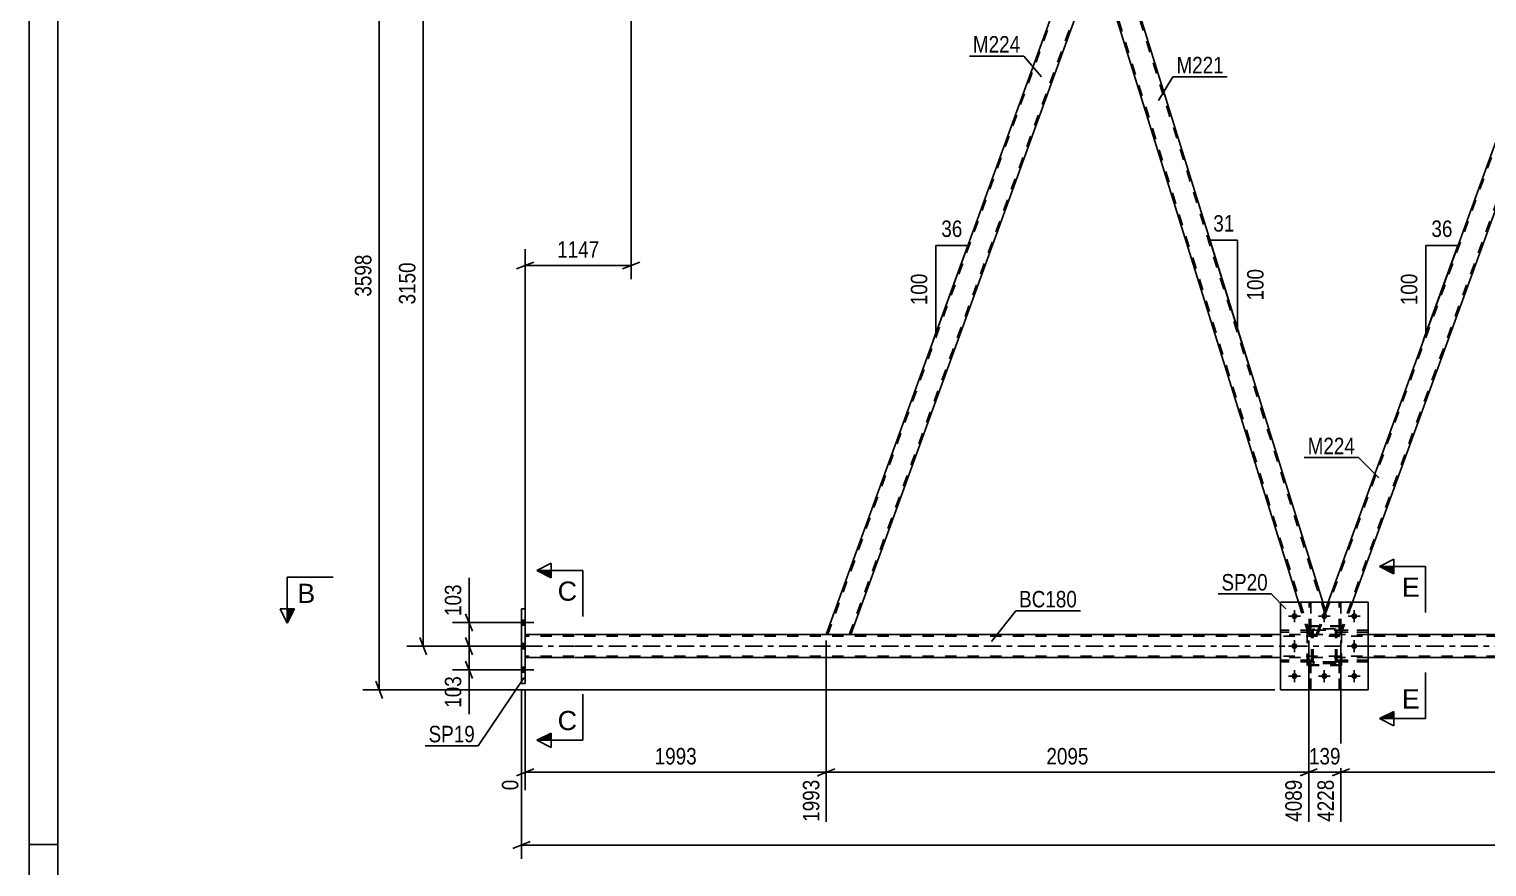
# Model space of a CAD drawing. Header units: millimetres. Extents: x 0 to 841, y 0 to 594.
# Drawn here: x 0 to 253.2, y 294.1 to 439.6 of the extents above; entities that cross this region are included whole.
import ezdxf

# ---------------------------------------------------------------- set-up
doc = ezdxf.new("R2010")
doc.units = ezdxf.units.MM
doc.linetypes.add('DXK_LINE_DOT2', pattern=[3.9198, 1.9599, -1.9599])
doc.linetypes.add('DXK_LINE_DOT3', pattern=[5.9187, 2.979, -0.9799, 0.9799, -0.9799])
doc.styles.add('Arial', font='ARIAL.TTF', dxfattribs={"height": 0.2})
doc.styles.add('Arial Narrow', font='ARIALN.TTF', dxfattribs={"height": 0.2})

# ---------------------------------------------------------------- blocks, each defined once
blk = doc.blocks.new('Unknown-318894869-1133')
at = {"color": 5, "linetype": 'Continuous'}
for p, q in [((0, 594), (0, 0)), ((5, 589), (5, 5)), ((5, 298), (0, 298))]:
    blk.add_line(p, q, dxfattribs=at)
blk = doc.blocks.new('Part-318894869-3345 - 3231')
at = {"color": 2, "linetype": 'Continuous'}
for p, q in [((187.13, 456.45), (185.58, 452.2)), ((188.45, 456.45), (187.13, 456.45)), ((224.73, 340.06), (188.45, 456.45)), ((220.54, 340.06), (185.58, 452.2))]:
    blk.add_line(p, q, dxfattribs=at)
at = {"color": 7, "linetype": 'DXK_LINE_DOT2'}
for p, q in [((225.01, 338.33), (188.2, 456.45)), ((222.54, 334.45), (185.72, 452.58)), ((222.28, 334.45), (220.54, 340.06)), ((225.15, 338.71), (224.73, 340.06)), ((223.6, 334.45), (225.15, 338.71)), ((222.28, 334.45), (223.6, 334.45))]:
    blk.add_line(p, q, dxfattribs=at)
blk = doc.blocks.new('Part-318894869-3382 - 3231')
at = {"color": 2, "linetype": 'Continuous'}
for p, q in [((138.47, 334.45), (182.87, 456.45)), ((187.13, 456.45), (182.87, 456.45)), ((142.73, 334.45), (185.58, 452.2)), ((142.41, 334.45), (138.47, 334.45)), ((142.69, 334.45), (142.41, 334.45)), ((142.73, 334.45), (142.69, 334.45))]:
    blk.add_line(p, q, dxfattribs=at)
at = {"color": 7, "linetype": 'DXK_LINE_DOT2'}
for p, q in [((138.72, 334.45), (183.13, 456.45)), ((142.47, 334.45), (186.87, 456.45)), ((185.58, 452.2), (187.13, 456.45)), ((142.41, 334.45), (142.58, 334.45))]:
    blk.add_line(p, q, dxfattribs=at)
blk = doc.blocks.new('Part-318894869-3419 - 3231')
at = {"color": 2, "linetype": 'Continuous'}
for p, q in [((94.7, 334.45), (86.18, 334.45)), ((138.47, 334.45), (94.8, 334.45)), ((217.4, 334.45), (142.73, 334.45)), ((307.42, 334.45), (232.6, 334.45)), ((94.7, 330.45), (86.18, 330.45)), ((217.4, 330.45), (94.8, 330.45)), ((387.67, 330.45), (232.6, 330.45))]:
    blk.add_line(p, q, dxfattribs=at)
at = {"color": 7, "linetype": 'DXK_LINE_DOT2'}
for p, q in [((86.18, 330.45), (86.18, 334.45)), ((142.73, 334.45), (138.47, 334.45)), ((232.6, 334.45), (217.4, 334.45)), ((94.7, 334.21), (86.18, 334.21)), ((705.93, 334.21), (94.8, 334.21)), ((94.7, 330.69), (86.18, 330.69)), ((705.93, 330.69), (94.8, 330.69)), ((232.6, 330.45), (217.4, 330.45))]:
    blk.add_line(p, q, dxfattribs=at)
at = {"color": 7, "linetype": 'DXK_LINE_DOT3'}
for p, q in [((86.18, 332.45), (94.7, 332.45)), ((94.8, 332.45), (705.93, 332.45))]:
    blk.add_line(p, q, dxfattribs=at)
blk = doc.blocks.new('Part-318894869-3447 - 3231')
at = {"color": 7, "linetype": 'DXK_LINE_DOT2'}
for p, q in [((222.68, 329.7), (222.36, 329.7)), ((222.36, 329.7), (222.36, 324.86)), ((222.68, 324.86), (222.68, 329.7)), ((222.36, 329.1), (222.68, 329.1)), ((222.36, 324.86), (222.68, 324.86))]:
    blk.add_line(p, q, dxfattribs=at)
blk = doc.blocks.new('Part-318894869-3462 - 3231')
at = {"color": 2, "linetype": 'Continuous'}
for p, q in [((227.56, 340.06), (227.56, 340.06)), ((227.88, 340.06), (227.56, 340.06)), ((227.88, 340.06), (227.88, 340.06))]:
    blk.add_line(p, q, dxfattribs=at)
at = {"color": 7, "linetype": 'DXK_LINE_DOT2'}
for p, q in [((227.56, 335.22), (227.56, 340.06)), ((227.88, 335.22), (227.88, 340.06)), ((227.56, 335.82), (227.88, 335.82)), ((227.88, 335.22), (227.56, 335.22))]:
    blk.add_line(p, q, dxfattribs=at)
blk = doc.blocks.new('Part-318894869-3463 - 3231')
at = {"color": 2, "linetype": 'Continuous'}
for p, q in [((222.36, 340.06), (222.36, 340.06)), ((222.68, 340.06), (222.36, 340.06)), ((222.68, 340.06), (222.68, 340.06))]:
    blk.add_line(p, q, dxfattribs=at)
at = {"color": 7, "linetype": 'DXK_LINE_DOT2'}
for p, q in [((222.36, 335.22), (222.36, 340.06)), ((222.68, 335.22), (222.68, 340.06)), ((222.36, 335.82), (222.68, 335.82)), ((222.68, 335.22), (222.36, 335.22))]:
    blk.add_line(p, q, dxfattribs=at)
blk = doc.blocks.new('Part-318894869-3487 - 3231')
at = {"color": 7, "linetype": 'DXK_LINE_DOT2'}
for p, q in [((222.8, 330.02), (217.4, 330.02)), ((217.4, 330.02), (217.4, 329.7)), ((222.8, 329.7), (217.4, 329.7)), ((222.2, 329.7), (222.2, 330.02)), ((222.8, 329.7), (222.8, 330.02))]:
    blk.add_line(p, q, dxfattribs=at)
blk = doc.blocks.new('Part-318894869-3495 - 3231')
at = {"color": 7, "linetype": 'DXK_LINE_DOT2'}
for p, q in [((222.8, 334.98), (222.84, 335.16)), ((222.84, 335.16), (222.8, 334.98)), ((222.8, 329.94), (222.8, 334.98)), ((223.04, 334.98), (223.06, 335.07)), ((223.04, 329.94), (223.04, 334.98)), ((223.06, 335.07), (223.11, 335.15)), ((223.1, 335.42), (223.28, 335.46)), ((223.28, 335.46), (223.1, 335.42)), ((223.11, 335.15), (223.19, 335.2)), ((223.19, 335.2), (223.28, 335.22)), ((226.72, 335.46), (223.28, 335.46)), ((223.28, 335.22), (226.72, 335.22)), ((226.72, 335.46), (226.91, 335.42)), ((226.91, 335.42), (226.72, 335.46)), ((226.72, 335.22), (226.82, 335.2)), ((226.82, 335.2), (226.89, 335.15)), ((226.89, 335.15), (226.95, 335.07)), ((226.95, 335.07), (226.96, 334.98)), ((226.96, 329.94), (226.96, 334.98)), ((227.17, 335.16), (227.2, 334.98)), ((227.2, 334.98), (227.17, 335.16)), ((227.2, 329.94), (227.2, 334.98)), ((222.84, 329.75), (222.8, 329.94)), ((222.8, 329.94), (222.84, 329.75)), ((223.06, 329.85), (223.04, 329.94)), ((223.11, 329.77), (223.06, 329.85)), ((223.28, 329.46), (223.1, 329.5)), ((223.1, 329.5), (223.28, 329.46)), ((223.19, 329.72), (223.11, 329.77)), ((223.28, 329.7), (223.19, 329.72)), ((226.72, 329.7), (223.28, 329.7)), ((226.72, 329.46), (223.28, 329.46)), ((226.82, 329.72), (226.72, 329.7)), ((226.91, 329.5), (226.72, 329.46)), ((226.72, 329.46), (226.91, 329.5)), ((226.89, 329.77), (226.82, 329.72)), ((226.95, 329.85), (226.89, 329.77)), ((226.96, 329.94), (226.95, 329.85)), ((227.2, 329.94), (227.17, 329.75)), ((227.17, 329.75), (227.2, 329.94))]:
    blk.add_line(p, q, dxfattribs=at)
at = {"color": 7, "linetype": 'DXK_LINE_DOT3'}
blk.add_line((225, 332.46), (225, 332.46), dxfattribs=at)
at = {"color": 7, "linetype": 'DXK_LINE_DOT2'}
for centre, start, end in [((223.28, 334.98), 112.5, 157.5), ((223.28, 334.98), 112.5, 157.5), ((226.72, 334.98), 22.5, 67.5), ((226.72, 334.98), 22.5, 67.5), ((223.28, 329.94), 202.5, 247.5), ((223.28, 329.94), 202.5, 247.5), ((226.72, 329.94), 292.5, 337.5), ((226.72, 329.94), 292.5, 337.5)]:
    blk.add_arc(centre, 0.48, start, end, dxfattribs=at)
blk = doc.blocks.new('Part-318894869-3496 - 3231')
at = {"color": 7, "linetype": 'DXK_LINE_DOT2'}
for p, q in [((228, 335.99), (222, 335.99)), ((222, 329.19), (222, 335.99)), ((228, 329.19), (228, 335.99)), ((228, 329.19), (222, 329.19))]:
    blk.add_line(p, q, dxfattribs=at)
blk = doc.blocks.new('Part-318894869-3510 - 3231')
at = {"color": 7, "linetype": 'DXK_LINE_DOT2'}
for p, q in [((227.88, 329.7), (227.56, 329.7)), ((227.56, 329.7), (227.56, 324.86)), ((227.88, 324.86), (227.88, 329.7)), ((227.56, 329.1), (227.88, 329.1)), ((227.56, 324.86), (227.88, 324.86))]:
    blk.add_line(p, q, dxfattribs=at)
blk = doc.blocks.new('Part-318894869-3513 - 3231')
at = {"color": 7, "linetype": 'DXK_LINE_DOT2'}
for p, q in [((222.8, 335.22), (217.4, 335.22)), ((217.4, 335.22), (217.4, 334.9)), ((222.8, 334.9), (217.4, 334.9)), ((222.2, 334.9), (222.2, 335.22)), ((222.8, 334.9), (222.8, 335.22))]:
    blk.add_line(p, q, dxfattribs=at)
blk = doc.blocks.new('Part-318894869-3516 - 3231')
at = {"color": 7, "linetype": 'DXK_LINE_DOT2'}
for p, q in [((232.6, 330.02), (227.2, 330.02)), ((227.2, 330.02), (227.2, 329.7)), ((227.2, 329.7), (232.6, 329.7)), ((227.8, 329.7), (227.8, 330.02)), ((232.6, 329.7), (232.6, 330.02))]:
    blk.add_line(p, q, dxfattribs=at)
blk = doc.blocks.new('Part-318894869-3519 - 3231')
at = {"color": 7, "linetype": 'DXK_LINE_DOT2'}
for p, q in [((227.56, 324.86), (227.56, 329.7)), ((227.56, 329.7), (227.88, 329.7)), ((227.88, 329.7), (227.88, 324.86)), ((227.56, 329.1), (227.88, 329.1)), ((227.88, 324.86), (227.56, 324.86))]:
    blk.add_line(p, q, dxfattribs=at)
blk = doc.blocks.new('Part-318894869-3522 - 3231')
at = {"color": 7, "linetype": 'DXK_LINE_DOT2'}
for p, q in [((222.36, 324.86), (222.36, 329.7)), ((222.36, 329.7), (222.68, 329.7)), ((222.68, 329.7), (222.68, 324.86)), ((222.36, 329.1), (222.68, 329.1)), ((222.68, 324.86), (222.36, 324.86))]:
    blk.add_line(p, q, dxfattribs=at)
blk = doc.blocks.new('Part-318894869-3525 - 3231')
at = {"color": 7, "linetype": 'DXK_LINE_DOT2'}
for p, q in [((227.56, 335.22), (227.56, 340.06)), ((227.56, 340.06), (227.88, 340.06)), ((227.88, 340.06), (227.88, 335.22)), ((227.56, 335.82), (227.88, 335.82)), ((227.88, 335.22), (227.56, 335.22))]:
    blk.add_line(p, q, dxfattribs=at)
blk = doc.blocks.new('Part-318894869-3542 - 3231')
at = {"color": 7, "linetype": 'DXK_LINE_DOT2'}
for p, q in [((217.4, 340.06), (232.6, 340.06)), ((217.4, 340.06), (217.4, 324.86)), ((232.6, 340.06), (232.6, 324.86)), ((217.4, 324.86), (232.6, 324.86))]:
    blk.add_line(p, q, dxfattribs=at)
blk = doc.blocks.new('Part-318894869-3543 - 3231')
at = {"color": 7, "linetype": 'DXK_LINE_DOT2'}
for p, q in [((222.8, 335.22), (217.4, 335.22)), ((217.4, 334.9), (217.4, 335.22)), ((222.8, 334.9), (217.4, 334.9)), ((222.2, 334.9), (222.2, 335.22)), ((222.8, 335.22), (222.8, 334.9))]:
    blk.add_line(p, q, dxfattribs=at)
blk = doc.blocks.new('Part-318894869-3549 - 3231')
at = {"color": 7, "linetype": 'DXK_LINE_DOT2'}
for p, q in [((232.6, 335.22), (227.2, 335.22)), ((227.2, 335.22), (227.2, 334.9)), ((227.2, 334.9), (232.6, 334.9)), ((227.8, 334.9), (227.8, 335.22)), ((232.6, 334.9), (232.6, 335.22))]:
    blk.add_line(p, q, dxfattribs=at)
blk = doc.blocks.new('Part-318894869-3557 - 3231')
at = {"color": 7, "linetype": 'DXK_LINE_DOT2'}
for p, q in [((227.2, 334.9), (227.2, 335.22)), ((227.2, 335.22), (232.6, 335.22)), ((232.6, 334.9), (227.2, 334.9)), ((227.8, 334.9), (227.8, 335.22)), ((232.6, 335.22), (232.6, 334.9))]:
    blk.add_line(p, q, dxfattribs=at)
blk = doc.blocks.new('Part-318894869-3558 - 3231')
at = {"color": 7, "linetype": 'DXK_LINE_DOT2'}
for p, q in [((228, 335.86), (222, 335.86)), ((222, 329.06), (222, 335.86)), ((228, 329.06), (228, 335.86)), ((228, 329.06), (222, 329.06))]:
    blk.add_line(p, q, dxfattribs=at)
blk = doc.blocks.new('Part-318894869-3559 - 3231')
at = {"color": 7, "linetype": 'DXK_LINE_DOT2'}
for p, q in [((222.8, 334.98), (222.84, 335.16)), ((222.84, 335.16), (222.8, 334.98)), ((222.8, 329.94), (222.8, 334.98)), ((223.04, 334.98), (223.06, 335.07)), ((223.04, 329.94), (223.04, 334.98)), ((223.06, 335.07), (223.11, 335.15)), ((223.1, 335.42), (223.28, 335.46)), ((223.28, 335.46), (223.1, 335.42)), ((223.11, 335.15), (223.19, 335.2)), ((223.19, 335.2), (223.28, 335.22)), ((226.72, 335.46), (223.28, 335.46)), ((223.28, 335.22), (226.72, 335.22)), ((226.72, 335.46), (226.91, 335.42)), ((226.91, 335.42), (226.72, 335.46)), ((226.72, 335.22), (226.82, 335.2)), ((226.82, 335.2), (226.89, 335.15)), ((226.89, 335.15), (226.95, 335.07)), ((226.95, 335.07), (226.96, 334.98)), ((226.96, 329.94), (226.96, 334.98)), ((227.17, 335.16), (227.2, 334.98)), ((227.2, 334.98), (227.17, 335.16)), ((227.2, 329.94), (227.2, 334.98)), ((222.84, 329.75), (222.8, 329.94)), ((222.8, 329.94), (222.84, 329.75)), ((223.06, 329.85), (223.04, 329.94)), ((223.11, 329.77), (223.06, 329.85)), ((223.28, 329.46), (223.1, 329.5)), ((223.1, 329.5), (223.28, 329.46)), ((223.19, 329.72), (223.11, 329.77)), ((223.28, 329.7), (223.19, 329.72)), ((226.72, 329.7), (223.28, 329.7)), ((226.72, 329.46), (223.28, 329.46)), ((226.82, 329.72), (226.72, 329.7)), ((226.91, 329.5), (226.72, 329.46)), ((226.72, 329.46), (226.91, 329.5)), ((226.89, 329.77), (226.82, 329.72)), ((226.95, 329.85), (226.89, 329.77)), ((226.96, 329.94), (226.95, 329.85)), ((227.2, 329.94), (227.17, 329.75)), ((227.17, 329.75), (227.2, 329.94))]:
    blk.add_line(p, q, dxfattribs=at)
at = {"color": 7, "linetype": 'DXK_LINE_DOT3'}
blk.add_line((225, 332.46), (225, 332.46), dxfattribs=at)
at = {"color": 7, "linetype": 'DXK_LINE_DOT2'}
for centre, start, end in [((223.28, 334.98), 112.5, 157.5), ((223.28, 334.98), 112.5, 157.5), ((226.72, 334.98), 22.5, 67.5), ((226.72, 334.98), 22.5, 67.5), ((223.28, 329.94), 202.5, 247.5), ((223.28, 329.94), 202.5, 247.5), ((226.72, 329.94), 292.5, 337.5), ((226.72, 329.94), 292.5, 337.5)]:
    blk.add_arc(centre, 0.48, start, end, dxfattribs=at)
blk = doc.blocks.new('Part-318894869-3562 - 3231')
at = {"color": 7, "linetype": 'DXK_LINE_DOT2'}
for p, q in [((227.2, 329.7), (227.2, 330.02)), ((227.2, 330.02), (232.6, 330.02)), ((232.6, 329.7), (227.2, 329.7)), ((227.8, 329.7), (227.8, 330.02)), ((232.6, 330.02), (232.6, 329.7))]:
    blk.add_line(p, q, dxfattribs=at)
blk = doc.blocks.new('Part-318894869-3683 - 3231')
at = {"color": 7, "linetype": 'DXK_LINE_DOT2'}
for p, q in [((223.86, 334.45), (268.26, 456.45)), ((227.6, 334.45), (272.01, 456.45)), ((272.26, 456.45), (270.72, 452.2)), ((223.6, 334.45), (225.64, 340.06)), ((227.86, 334.45), (229.9, 340.06)), ((227.86, 334.45), (223.6, 334.45))]:
    blk.add_line(p, q, dxfattribs=at)
at = {"color": 2, "linetype": 'Continuous'}
for p, q in [((225.64, 340.06), (268.01, 456.45)), ((268.01, 456.45), (272.26, 456.45)), ((229.9, 340.06), (270.72, 452.2))]:
    blk.add_line(p, q, dxfattribs=at)
blk = doc.blocks.new('Bolt-318894869-3572 - 3231')
at = {"color": 1, "linetype": 'Continuous'}
for p, q in [((218.76, 337.66), (219.46, 337.66)), ((219.8, 338.7), (219.8, 338.01)), ((219.8, 336.62), (219.8, 337.31)), ((220.84, 337.66), (220.15, 337.66)), ((223.96, 337.66), (224.66, 337.66)), ((225, 338.7), (225, 338.01)), ((225, 336.62), (225, 337.31)), ((226.04, 337.66), (225.35, 337.66)), ((229.16, 337.66), (229.86, 337.66)), ((230.2, 338.7), (230.2, 338.01)), ((230.2, 336.62), (230.2, 337.31)), ((231.24, 337.66), (230.55, 337.66)), ((218.76, 332.46), (219.46, 332.46)), ((219.8, 333.5), (219.8, 332.81)), ((219.8, 331.42), (219.8, 332.11)), ((220.84, 332.46), (220.15, 332.46)), ((229.16, 332.46), (229.86, 332.46)), ((230.2, 333.5), (230.2, 332.81)), ((230.2, 331.42), (230.2, 332.11)), ((231.24, 332.46), (230.55, 332.46)), ((218.76, 327.26), (219.46, 327.26)), ((219.8, 328.3), (219.8, 327.61)), ((219.8, 326.22), (219.8, 326.91)), ((220.84, 327.26), (220.15, 327.26)), ((223.96, 327.26), (224.66, 327.26)), ((225, 328.3), (225, 327.61)), ((225, 326.22), (225, 326.91)), ((226.04, 327.26), (225.35, 327.26)), ((229.16, 327.26), (229.86, 327.26)), ((230.2, 328.3), (230.2, 327.61)), ((230.2, 326.22), (230.2, 326.91)), ((231.24, 327.26), (230.55, 327.26))]:
    blk.add_line(p, q, dxfattribs=at)
blk = doc.blocks.new('Bolt-318894869-3573 - 3231')
at = {"linetype": 'Continuous'}
for points in [[(220.32, 337.66, -1), (219.28, 337.66, -1)], [(225.52, 337.66, -1), (224.48, 337.66, -1)], [(230.72, 337.66, -1), (229.68, 337.66, -1)], [(220.32, 332.46, -1), (219.28, 332.46, -1)], [(230.72, 332.46, -1), (229.68, 332.46, -1)], [(220.32, 327.26, -1), (219.28, 327.26, -1)], [(225.52, 327.26, -1), (224.48, 327.26, -1)], [(230.72, 327.26, -1), (229.68, 327.26, -1)]]:
    blk.add_hatch(color=1, dxfattribs=at).paths.add_polyline_path(points)
at = {"color": 1, "linetype": 'Continuous'}
for p, q in [((220.84, 337.66), (218.76, 337.66)), ((219.8, 338.7), (219.8, 336.62)), ((226.04, 337.66), (223.96, 337.66)), ((225, 338.7), (225, 336.62)), ((231.24, 337.66), (229.16, 337.66)), ((230.2, 338.7), (230.2, 336.62)), ((220.84, 332.46), (218.76, 332.46)), ((219.8, 333.5), (219.8, 331.42)), ((231.24, 332.46), (229.16, 332.46)), ((230.2, 333.5), (230.2, 331.42)), ((220.84, 327.26), (218.76, 327.26)), ((219.8, 328.3), (219.8, 326.22)), ((226.04, 327.26), (223.96, 327.26)), ((225, 328.3), (225, 326.22)), ((231.24, 327.26), (229.16, 327.26)), ((230.2, 328.3), (230.2, 326.22))]:
    blk.add_line(p, q, dxfattribs=at)
blk = doc.blocks.new('Part-318894869-3578 - 3231')
at = {"color": 7, "linetype": 'DXK_LINE_DOT2'}
for p, q in [((222.8, 330.02), (217.4, 330.02)), ((217.4, 329.7), (217.4, 330.02)), ((222.8, 329.7), (217.4, 329.7)), ((222.2, 329.7), (222.2, 330.02)), ((222.8, 330.02), (222.8, 329.7))]:
    blk.add_line(p, q, dxfattribs=at)
blk = doc.blocks.new('Part-318894869-3610 - 3231')
at = {"color": 2, "linetype": 'Continuous'}
for p, q in [((85.54, 325.95), (85.54, 338.95)), ((85.54, 338.95), (86.18, 338.95)), ((86.18, 325.95), (86.18, 338.95)), ((85.54, 325.95), (86.18, 325.95))]:
    blk.add_line(p, q, dxfattribs=at)
blk = doc.blocks.new('Bolt-318894869-3678 - 3231')
at = {"linetype": 'Continuous'}
for points in [[(86.18, 336.11), (86.18, 336.99), (85.54, 336.99), (85.54, 336.11)], [(86.18, 336.11), (86.18, 336.99), (85.54, 336.99), (85.54, 336.11)], [(86.18, 336.11), (86.18, 336.99), (85.54, 336.99), (85.54, 336.11)], [(86.18, 332.01), (86.18, 332.89), (85.54, 332.89), (85.54, 332.01)], [(86.18, 332.01), (86.18, 332.89), (85.54, 332.89), (85.54, 332.01)], [(86.18, 327.91), (86.18, 328.79), (85.54, 328.79), (85.54, 327.91)], [(86.18, 327.91), (86.18, 328.79), (85.54, 328.79), (85.54, 327.91)], [(86.18, 327.91), (86.18, 328.79), (85.54, 328.79), (85.54, 327.91)]]:
    blk.add_hatch(color=1, dxfattribs=at).paths.add_polyline_path(points)
at = {"color": 1, "linetype": 'Continuous'}
for p, q in [((85.54, 336.99), (86.18, 336.99)), ((85.54, 336.99), (86.18, 336.99)), ((85.54, 336.99), (86.18, 336.99)), ((84.38, 336.55), (87.7, 336.55)), ((84.38, 336.55), (87.7, 336.55)), ((84.38, 336.55), (87.7, 336.55)), ((85.54, 336.11), (86.18, 336.11)), ((85.54, 336.11), (86.18, 336.11)), ((85.54, 336.11), (86.18, 336.11)), ((84.38, 332.45), (87.7, 332.45)), ((84.38, 332.45), (87.7, 332.45)), ((85.54, 332.89), (86.18, 332.89)), ((85.54, 332.89), (86.18, 332.89)), ((85.54, 332.01), (86.18, 332.01)), ((85.54, 332.01), (86.18, 332.01)), ((84.38, 328.35), (87.7, 328.35)), ((84.38, 328.35), (87.7, 328.35)), ((84.38, 328.35), (87.7, 328.35)), ((85.54, 328.79), (86.18, 328.79)), ((85.54, 328.79), (86.18, 328.79)), ((85.54, 328.79), (86.18, 328.79)), ((85.54, 327.91), (86.18, 327.91)), ((85.54, 327.91), (86.18, 327.91)), ((85.54, 327.91), (86.18, 327.91))]:
    blk.add_line(p, q, dxfattribs=at)
blk = doc.blocks.new('Part-318894869-3686 - 3231')
at = {"color": 7, "linetype": 'DXK_LINE_DOT2'}
for p, q in [((222.36, 335.22), (222.36, 340.06)), ((222.36, 340.06), (222.68, 340.06)), ((222.68, 340.06), (222.68, 335.22)), ((222.36, 335.82), (222.68, 335.82)), ((222.68, 335.22), (222.36, 335.22))]:
    blk.add_line(p, q, dxfattribs=at)
blk = doc.blocks.new('Part-318894869-3691 - 3231')
at = {"color": 2, "linetype": 'Continuous'}
for p, q in [((232.6, 340.06), (217.4, 340.06)), ((217.4, 340.06), (217.4, 324.86)), ((232.6, 340.06), (232.6, 324.86)), ((232.6, 324.86), (217.4, 324.86))]:
    blk.add_line(p, q, dxfattribs=at)
blk = doc.blocks.new('AngleDimension-318894869-4388 - 3231')
at = {"color": 7, "linetype": 'Continuous'}
for p, q in [((157.52, 402.02), (163.06, 402.02)), ((157.52, 386.8), (163.06, 402.02)), ((157.52, 386.8), (157.52, 402.02)), ((157.05, 385.51), (157.52, 386.8))]:
    blk.add_line(p, q, dxfattribs=at)
at = {"color": 0}
for points in [[(162.72, 402.92), (162.72, 407.12), (157.86, 407.12), (157.86, 402.92)], [(156.62, 397.75), (152.42, 397.75), (152.42, 391.07), (156.62, 391.07)]]:
    blk.add_wipeout(points, dxfattribs=at)
at = {"color": 3, "style": 'Arial Narrow'}
blk.add_text('36', height=2.863, dxfattribs=at).set_placement((158.46, 403.52))
blk.add_text('100', height=2.863, rotation=90.0002, dxfattribs=at).set_placement((156.02, 391.67))
blk = doc.blocks.new('StraightDimension-318894869-4160 - 3231')
at = {"color": 7, "linetype": 'Continuous'}
for p, q in [((227.86, 333.45), (227.86, 301.94)), ((307.42, 333.45), (307.42, 301.94)), ((229.36, 311.15), (226.36, 309.95)), ((227.86, 310.55), (307.42, 310.55)), ((305.92, 309.95), (308.92, 311.15))]:
    blk.add_line(p, q, dxfattribs=at)
at = {"color": 0}
blk.add_wipeout([(271.9, 311.3), (271.9, 315.5), (263.38, 315.5), (263.38, 311.3)], dxfattribs=at)
at = {"color": 0, "linetype": 'Continuous'}
blk.add_wipeout([(306.82, 309.85), (302.62, 309.85), (302.62, 301.34), (306.82, 301.34)], dxfattribs=at)
at = {"color": 3, "style": 'Arial Narrow'}
blk.add_text('1989', height=2.863, dxfattribs=at).set_placement((263.98, 311.9))
at = {"color": 3, "linetype": 'Continuous', "style": 'Arial Narrow'}
blk.add_text('6217', height=2.863, rotation=90.0002, dxfattribs=at).set_placement((306.22, 301.94))
blk = doc.blocks.new('StraightDimension-318894869-4060 - 3231')
at = {"color": 7, "linetype": 'Continuous'}
for p, q in [((84.54, 332.45), (73.57, 332.45)), ((75.82, 333.95), (77.02, 330.95)), ((76.42, 328.35), (76.42, 332.45)), ((77.02, 326.85), (75.82, 329.85)), ((84.54, 328.35), (73.57, 328.35))]:
    blk.add_line(p, q, dxfattribs=at)
at = {"color": 0}
blk.add_wipeout([(75.67, 327.83), (71.47, 327.83), (71.47, 321.15), (75.67, 321.15)], dxfattribs=at)
at = {"color": 7, "linetype": 'Continuous'}
blk.add_line((76.42, 328.35), (76.42, 320.62), dxfattribs=at)
blk.add_line((76.42, 328.35), (76.42, 320.62), dxfattribs=at)
at = {"color": 3, "style": 'Arial Narrow'}
blk.add_text('103', height=2.863, rotation=90.0002, dxfattribs=at).set_placement((75.07, 321.75))
blk = doc.blocks.new('StraightDimension-318894869-4098 - 3231')
at = {"color": 7, "linetype": 'Continuous'}
for p, q in [((104.6, 455.45), (104.6, 396.17)), ((86.18, 335.45), (86.18, 401.42)), ((87.68, 399.17), (84.68, 397.97)), ((86.18, 398.57), (104.6, 398.57)), ((103.1, 397.97), (106.1, 399.17))]:
    blk.add_line(p, q, dxfattribs=at)
at = {"color": 0}
blk.add_wipeout([(99.65, 399.32), (99.65, 403.52), (91.13, 403.52), (91.13, 399.32)], dxfattribs=at)
at = {"color": 3, "style": 'Arial Narrow'}
blk.add_text('1147', height=2.863, dxfattribs=at).set_placement((91.73, 399.92))
blk = doc.blocks.new('StraightDimension-318894869-4114 - 3231')
at = {"color": 7, "linetype": 'Continuous'}
for p, q in [((138.47, 333.45), (138.47, 301.94)), ((86.18, 324.95), (86.18, 307.42)), ((87.68, 311.15), (84.68, 309.95)), ((86.18, 310.55), (138.47, 310.55)), ((136.97, 309.95), (139.97, 311.15))]:
    blk.add_line(p, q, dxfattribs=at)
at = {"color": 0}
blk.add_wipeout([(116.58, 311.3), (116.58, 315.5), (108.07, 315.5), (108.07, 311.3)], dxfattribs=at)
at = {"color": 0, "linetype": 'Continuous'}
for points in [[(85.58, 309.85), (81.38, 309.85), (81.38, 306.82), (85.58, 306.82)], [(137.87, 309.85), (133.67, 309.85), (133.67, 301.34), (137.87, 301.34)]]:
    blk.add_wipeout(points, dxfattribs=at)
at = {"color": 3, "style": 'Arial Narrow'}
blk.add_text('1993', height=2.863, dxfattribs=at).set_placement((108.67, 311.9))
at = {"color": 3, "linetype": 'Continuous', "style": 'Arial Narrow'}
for s, height, p in [('0', 2.86, (84.98, 307.42)), ('1993', 2.863, (137.27, 301.94))]:
    blk.add_text(s, height=height, rotation=90.0002, dxfattribs=at).set_placement(p)
blk = doc.blocks.new('StraightDimension-318894869-3991 - 3231')
at = {"color": 7, "linetype": 'Continuous'}
for p, q in [((113.97, 468.78), (57.95, 468.78)), ((61.4, 467.28), (60.2, 470.28)), ((60.8, 324.86), (60.8, 468.78)), ((216.4, 324.86), (57.95, 324.86)), ((60.2, 326.36), (61.4, 323.36))]:
    blk.add_line(p, q, dxfattribs=at)
at = {"color": 0}
blk.add_wipeout([(60.05, 401.08), (55.85, 401.08), (55.85, 392.56), (60.05, 392.56)], dxfattribs=at)
at = {"color": 3, "style": 'Arial Narrow'}
blk.add_text('3598', height=2.863, rotation=90.0002, dxfattribs=at).set_placement((59.45, 393.16))
blk = doc.blocks.new('AngleDimension-318894869-3822 - 3231')
at = {"color": 7, "linetype": 'Continuous'}
for p, q in [((209.94, 402.95), (205.12, 402.95)), ((209.94, 387.49), (205.12, 402.95)), ((209.94, 387.49), (209.94, 402.95)), ((211.96, 381.03), (209.94, 387.49))]:
    blk.add_line(p, q, dxfattribs=at)
at = {"color": 0}
for points in [[(209.96, 403.85), (209.96, 408.05), (205.11, 408.05), (205.11, 403.85)], [(215.04, 398.56), (210.84, 398.56), (210.84, 391.88), (215.04, 391.88)]]:
    blk.add_wipeout(points, dxfattribs=at)
at = {"color": 3, "style": 'Arial Narrow'}
blk.add_text('31', height=2.863, dxfattribs=at).set_placement((205.71, 404.45))
blk.add_text('100', height=2.863, rotation=90.0002, dxfattribs=at).set_placement((214.44, 392.48))
blk = doc.blocks.new('AngleDimension-318894869-3836 - 3231')
at = {"color": 7, "linetype": 'Continuous'}
for p, q in [((242.65, 402.02), (248.19, 402.02)), ((242.65, 386.8), (248.19, 402.02)), ((242.65, 386.8), (242.65, 402.02)), ((242.18, 385.51), (242.65, 386.8))]:
    blk.add_line(p, q, dxfattribs=at)
at = {"color": 0}
for points in [[(247.85, 402.92), (247.85, 407.12), (243, 407.12), (243, 402.92)], [(241.75, 397.75), (237.55, 397.75), (237.55, 391.07), (241.75, 391.07)]]:
    blk.add_wipeout(points, dxfattribs=at)
at = {"color": 3, "style": 'Arial Narrow'}
blk.add_text('36', height=2.863, dxfattribs=at).set_placement((243.6, 403.52))
blk.add_text('100', height=2.863, rotation=90.0002, dxfattribs=at).set_placement((241.15, 391.67))
blk = doc.blocks.new('StraightDimension-318894869-4068 - 3231')
at = {"color": 7, "linetype": 'Continuous'}
for p, q in [((75.82, 338.05), (77.02, 335.05)), ((84.54, 336.55), (73.57, 336.55)), ((76.42, 332.45), (76.42, 336.55)), ((84.54, 332.45), (73.57, 332.45)), ((77.02, 330.95), (75.82, 333.95))]:
    blk.add_line(p, q, dxfattribs=at)
at = {"color": 0}
blk.add_wipeout([(75.67, 343.76), (71.47, 343.76), (71.47, 337.08), (75.67, 337.08)], dxfattribs=at)
at = {"color": 7, "linetype": 'Continuous'}
blk.add_line((76.42, 336.55), (76.42, 344.29), dxfattribs=at)
blk.add_line((76.42, 336.55), (76.42, 344.29), dxfattribs=at)
at = {"color": 3, "style": 'Arial Narrow'}
blk.add_text('103', height=2.863, rotation=90.0002, dxfattribs=at).set_placement((75.07, 337.68))
blk = doc.blocks.new('StraightDimension-318894869-4141 - 3231')
at = {"color": 7, "linetype": 'Continuous'}
for p, q in [((222.28, 333.45), (222.28, 301.94)), ((227.86, 333.45), (227.86, 301.94)), ((220.78, 309.95), (223.78, 311.15)), ((222.28, 310.55), (227.86, 310.55)), ((229.36, 311.15), (226.36, 309.95))]:
    blk.add_line(p, q, dxfattribs=at)
at = {"color": 0}
blk.add_wipeout([(228.41, 311.3), (228.41, 315.5), (221.73, 315.5), (221.73, 311.3)], dxfattribs=at)
at = {"color": 0, "linetype": 'Continuous'}
blk.add_wipeout([(227.26, 309.85), (223.06, 309.85), (223.06, 301.34), (227.26, 301.34)], dxfattribs=at)
at = {"color": 3, "style": 'Arial Narrow'}
blk.add_text('139', height=2.863, dxfattribs=at).set_placement((222.33, 311.9))
at = {"color": 3, "linetype": 'Continuous', "style": 'Arial Narrow'}
blk.add_text('4228', height=2.863, rotation=90.0002, dxfattribs=at).set_placement((226.66, 301.94))
blk = doc.blocks.new('StraightDimension-318894869-4109 - 3231')
at = {"color": 7, "linetype": 'Continuous'}
for p, q in [((102.96, 458.45), (65.6, 458.45)), ((69.05, 456.95), (67.85, 459.95)), ((68.45, 332.45), (68.45, 458.45)), ((84.54, 332.45), (65.6, 332.45)), ((67.85, 333.95), (69.05, 330.95))]:
    blk.add_line(p, q, dxfattribs=at)
at = {"color": 0}
blk.add_wipeout([(67.7, 399.71), (63.5, 399.71), (63.5, 391.2), (67.7, 391.2)], dxfattribs=at)
at = {"color": 3, "style": 'Arial Narrow'}
blk.add_text('3150', height=2.863, rotation=90.0002, dxfattribs=at).set_placement((67.1, 391.8))
blk = doc.blocks.new('StraightDimension-318894869-4124 - 3231')
at = {"color": 7, "linetype": 'Continuous'}
for p, q in [((138.47, 333.45), (138.47, 301.94)), ((222.28, 333.45), (222.28, 301.94)), ((139.97, 311.15), (136.97, 309.95)), ((138.47, 310.55), (222.28, 310.55)), ((220.78, 309.95), (223.78, 311.15))]:
    blk.add_line(p, q, dxfattribs=at)
at = {"color": 0}
blk.add_wipeout([(184.63, 311.3), (184.63, 315.5), (176.12, 315.5), (176.12, 311.3)], dxfattribs=at)
at = {"color": 0, "linetype": 'Continuous'}
blk.add_wipeout([(221.68, 309.85), (217.48, 309.85), (217.48, 301.34), (221.68, 301.34)], dxfattribs=at)
at = {"color": 3, "style": 'Arial Narrow'}
blk.add_text('2095', height=2.863, dxfattribs=at).set_placement((176.72, 311.9))
at = {"color": 3, "linetype": 'Continuous', "style": 'Arial Narrow'}
blk.add_text('4089', height=2.863, rotation=90.0002, dxfattribs=at).set_placement((221.08, 301.94))
blk = doc.blocks.new('StraightDimension-318894869-4363 - 3231')
at = {"color": 7, "linetype": 'Continuous'}
for p, q in [((85.54, 324.95), (85.54, 295.51)), ((87.04, 298.51), (84.04, 297.31)), ((85.54, 297.91), (753.15, 297.91))]:
    blk.add_line(p, q, dxfattribs=at)
blk = doc.blocks.new('Mark-318894869-3378 - 3231')
at = {"color": 0}
blk.add_wipeout([(172.17, 435.55), (172.17, 438.55), (163.95, 438.55), (163.95, 435.55)], dxfattribs=at)
blk.add_wipeout([(172.17, 435.55), (172.17, 438.55), (163.95, 438.55), (163.95, 435.55)], dxfattribs=at)
at = {"color": 30, "linetype": 'Continuous'}
for p in [(163.35, 434.95), (175.86, 431.35)]:
    blk.add_line(p, (172.77, 434.95), dxfattribs=at)
at = {"color": 3, "style": 'Arial Narrow'}
blk.add_text('M224', height=2.863, dxfattribs=at).set_placement((163.95, 435.55))
blk = doc.blocks.new('Mark-318894869-3341 - 3231')
at = {"color": 0}
blk.add_wipeout([(207.53, 431.94), (207.53, 434.94), (199.31, 434.94), (199.31, 431.94)], dxfattribs=at)
blk.add_wipeout([(207.53, 431.94), (207.53, 434.94), (199.31, 434.94), (199.31, 431.94)], dxfattribs=at)
at = {"color": 30, "linetype": 'Continuous'}
for p, q in [((196.19, 427.21), (198.71, 431.34)), ((198.71, 431.34), (208.13, 431.34))]:
    blk.add_line(p, q, dxfattribs=at)
at = {"color": 3, "style": 'Arial Narrow'}
blk.add_text('M221', height=2.863, dxfattribs=at).set_placement((199.31, 431.94))
blk = doc.blocks.new('Mark-318894869-3415 - 3231')
at = {"color": 0}
blk.add_wipeout([(182.03, 339.18), (182.03, 342.18), (171.98, 342.18), (171.98, 339.18)], dxfattribs=at)
blk.add_wipeout([(182.03, 339.18), (182.03, 342.18), (171.98, 342.18), (171.98, 339.18)], dxfattribs=at)
at = {"color": 30, "linetype": 'Continuous'}
for p, q in [((167.17, 333.23), (171.38, 338.58)), ((171.38, 338.58), (182.63, 338.58))]:
    blk.add_line(p, q, dxfattribs=at)
at = {"color": 3, "style": 'Arial Narrow'}
blk.add_text('BC180', height=2.863, dxfattribs=at).set_placement((171.98, 339.18))
blk = doc.blocks.new('SectionMark-318894869-4693 - 3231')
at = {"linetype": 'Continuous'}
for points in [[(237.09, 346.28), (237.09, 345.03), (234.59, 346.28)], [(237.09, 321.11), (237.09, 319.86), (234.59, 319.86)]]:
    blk.add_hatch(color=6, dxfattribs=at).paths.add_polyline_path(points)
at = {"color": 6, "linetype": 'Continuous'}
for p, q in [((234.59, 346.28), (237.09, 347.53)), ((237.09, 345.03), (237.09, 347.53)), ((242.59, 346.28), (234.59, 346.28)), ((234.59, 346.28), (237.09, 345.03)), ((234.59, 319.86), (237.09, 321.11)), ((242.59, 319.86), (234.59, 319.86)), ((237.09, 318.61), (234.59, 319.86)), ((237.09, 321.11), (237.09, 318.61))]:
    blk.add_line(p, q, dxfattribs=at)
at = {"color": 0, "linetype": 'Continuous'}
for points in [[(241.59, 341.03), (241.59, 344.53), (238.48, 344.53), (238.48, 341.03)], [(241.59, 321.61), (241.59, 325.11), (238.48, 325.11), (238.48, 321.61)]]:
    blk.add_wipeout(points, dxfattribs=at)
at = {"color": 6, "linetype": 'Continuous'}
for p, q in [((242.59, 346.28), (242.59, 338.28)), ((242.59, 319.86), (242.59, 327.86))]:
    blk.add_line(p, q, dxfattribs=at)
at = {"color": 3, "linetype": 'Continuous', "style": 'Arial'}
for p in [(238.48, 341.03), (238.48, 321.61)]:
    blk.add_text('E', height=3.34, dxfattribs=at).set_placement(p)
blk = doc.blocks.new('Mark-318894869-3679 - 3231')
at = {"color": 0}
blk.add_wipeout([(230.32, 365.79), (230.32, 368.79), (222.1, 368.79), (222.1, 365.79)], dxfattribs=at)
blk.add_wipeout([(230.32, 365.79), (230.32, 368.79), (222.1, 368.79), (222.1, 365.79)], dxfattribs=at)
at = {"color": 30, "linetype": 'Continuous'}
for p in [(221.5, 365.19), (234.46, 361.66)]:
    blk.add_line(p, (230.92, 365.19), dxfattribs=at)
at = {"color": 3, "style": 'Arial Narrow'}
blk.add_text('M224', height=2.863, dxfattribs=at).set_placement((222.1, 365.79))
blk = doc.blocks.new('Mark-318894869-3606 - 3231')
at = {"color": 0}
blk.add_wipeout([(77.43, 315.75), (77.43, 318.75), (69.39, 318.75), (69.39, 315.75)], dxfattribs=at)
blk.add_wipeout([(77.43, 315.75), (77.43, 318.75), (69.39, 318.75), (69.39, 315.75)], dxfattribs=at)
at = {"color": 30, "linetype": 'Continuous'}
for p in [(85.98, 326.98), (68.79, 315.15)]:
    blk.add_line(p, (78.03, 315.15), dxfattribs=at)
at = {"color": 3, "style": 'Arial Narrow'}
blk.add_text('SP19', height=2.863, dxfattribs=at).set_placement((69.39, 315.75))
blk = doc.blocks.new('Mark-318894869-3687 - 3231')
at = {"color": 0}
blk.add_wipeout([(215.17, 342.11), (215.17, 345.11), (207.13, 345.11), (207.13, 342.11)], dxfattribs=at)
blk.add_wipeout([(215.17, 342.11), (215.17, 345.11), (207.13, 345.11), (207.13, 342.11)], dxfattribs=at)
at = {"color": 30, "linetype": 'Continuous'}
for p in [(206.53, 341.51), (218.29, 338.94)]:
    blk.add_line(p, (215.77, 341.51), dxfattribs=at)
at = {"color": 3, "style": 'Arial Narrow'}
blk.add_text('SP20', height=2.863, dxfattribs=at).set_placement((207.13, 342.11))
blk = doc.blocks.new('SectionMark-318894869-4697 - 3231')
at = {"color": 6, "linetype": 'Continuous'}
for p, q in [((44.84, 344.45), (44.84, 336.45)), ((44.84, 336.45), (43.59, 338.95))]:
    blk.add_line(p, q, dxfattribs=at)
at = {"color": 0, "linetype": 'Continuous'}
blk.add_wipeout([(49.7, 339.95), (49.7, 343.45), (46.59, 343.45), (46.59, 339.95)], dxfattribs=at)
at = {"linetype": 'Continuous'}
blk.add_hatch(color=6, dxfattribs=at).paths.add_polyline_path([(44.84, 338.95), (46.09, 338.95), (44.84, 336.45)])
at = {"color": 6, "linetype": 'Continuous'}
for p, q in [((44.84, 344.45), (52.84, 344.45)), ((46.09, 338.95), (43.59, 338.95)), ((44.84, 336.45), (46.09, 338.95))]:
    blk.add_line(p, q, dxfattribs=at)
at = {"color": 3, "linetype": 'Continuous', "style": 'Arial'}
blk.add_text('B', height=3.34, dxfattribs=at).set_placement((46.59, 339.95))
blk = doc.blocks.new('SectionMark-318894869-4699 - 3231')
at = {"color": 6, "linetype": 'Continuous'}
for p, q in [((88.18, 345.59), (90.68, 346.84)), ((96.18, 345.59), (88.18, 345.59)), ((96.18, 316.11), (88.18, 316.11)), ((90.68, 314.86), (88.18, 316.11))]:
    blk.add_line(p, q, dxfattribs=at)
at = {"color": 0, "linetype": 'Continuous'}
for points in [[(95.18, 340.34), (95.18, 343.84), (91.81, 343.84), (91.81, 340.34)], [(95.18, 317.86), (95.18, 321.36), (91.81, 321.36), (91.81, 317.86)]]:
    blk.add_wipeout(points, dxfattribs=at)
at = {"linetype": 'Continuous'}
for points in [[(90.68, 345.59), (90.68, 344.34), (88.18, 345.59)], [(90.68, 317.36), (90.68, 316.11), (88.18, 316.11)]]:
    blk.add_hatch(color=6, dxfattribs=at).paths.add_polyline_path(points)
at = {"color": 6, "linetype": 'Continuous'}
for p, q in [((88.18, 345.59), (90.68, 344.34)), ((90.68, 344.34), (90.68, 346.84)), ((96.18, 345.59), (96.18, 337.59)), ((96.18, 316.11), (96.18, 324.11)), ((88.18, 316.11), (90.68, 317.36)), ((90.68, 317.36), (90.68, 314.86))]:
    blk.add_line(p, q, dxfattribs=at)
at = {"color": 3, "linetype": 'Continuous', "style": 'Arial'}
for p in [(91.81, 340.34), (91.81, 317.86)]:
    blk.add_text('C', height=3.34, dxfattribs=at).set_placement(p)

msp = doc.modelspace()

# ---------------------------------------------------------------- block references
for name in ['Unknown-318894869-1133', 'Part-318894869-3382 - 3231', 'Part-318894869-3345 - 3231', 'Part-318894869-3683 - 3231', 'Part-318894869-3542 - 3231', 'Part-318894869-3691 - 3231', 'Part-318894869-3463 - 3231', 'Part-318894869-3686 - 3231', 'Part-318894869-3462 - 3231', 'Part-318894869-3525 - 3231', 'Bolt-318894869-3678 - 3231', 'Part-318894869-3610 - 3231', 'Bolt-318894869-3572 - 3231', 'Bolt-318894869-3573 - 3231', 'Part-318894869-3419 - 3231', 'Part-318894869-3513 - 3231', 'Part-318894869-3543 - 3231', 'Part-318894869-3496 - 3231', 'Part-318894869-3558 - 3231', 'Part-318894869-3495 - 3231', 'Part-318894869-3559 - 3231', 'Part-318894869-3549 - 3231', 'Part-318894869-3557 - 3231', 'Part-318894869-3487 - 3231', 'Part-318894869-3578 - 3231', 'Part-318894869-3447 - 3231', 'Part-318894869-3522 - 3231', 'Part-318894869-3516 - 3231', 'Part-318894869-3562 - 3231', 'Part-318894869-3510 - 3231', 'Part-318894869-3519 - 3231']:
    msp.add_blockref(name, (0, 0))

# ---------------------------------------------------------------- next in the draw order: block references
for name in ['StraightDimension-318894869-4098 - 3231', 'AngleDimension-318894869-4388 - 3231', 'AngleDimension-318894869-3836 - 3231', 'StraightDimension-318894869-4060 - 3231', 'StraightDimension-318894869-4160 - 3231']:
    msp.add_blockref(name, (0, 0))

# ---------------------------------------------------------------- next in the draw order: block references
for name in ['StraightDimension-318894869-4114 - 3231', 'StraightDimension-318894869-4141 - 3231']:
    msp.add_blockref(name, (0, 0))

# ---------------------------------------------------------------- next in the draw order: block references
msp.add_blockref('StraightDimension-318894869-3991 - 3231', (0, 0))

# ---------------------------------------------------------------- next in the draw order: block references
for name in ['AngleDimension-318894869-3822 - 3231', 'StraightDimension-318894869-4068 - 3231', 'StraightDimension-318894869-4124 - 3231']:
    msp.add_blockref(name, (0, 0))

# ---------------------------------------------------------------- next in the draw order: block references
msp.add_blockref('StraightDimension-318894869-4109 - 3231', (0, 0))

# ---------------------------------------------------------------- next in the draw order: block references
msp.add_blockref('StraightDimension-318894869-4363 - 3231', (0, 0))

# ---------------------------------------------------------------- next in the draw order: block references
for name in ['Mark-318894869-3378 - 3231', 'Mark-318894869-3341 - 3231', 'Mark-318894869-3679 - 3231', 'SectionMark-318894869-4693 - 3231', 'Mark-318894869-3687 - 3231', 'Mark-318894869-3415 - 3231', 'Mark-318894869-3606 - 3231']:
    msp.add_blockref(name, (0, 0))

# ---------------------------------------------------------------- next in the draw order: block references
msp.add_blockref('SectionMark-318894869-4697 - 3231', (0, 0))

# ---------------------------------------------------------------- next in the draw order: block references
msp.add_blockref('SectionMark-318894869-4699 - 3231', (0, 0))

doc.saveas('drawing.dxf')
